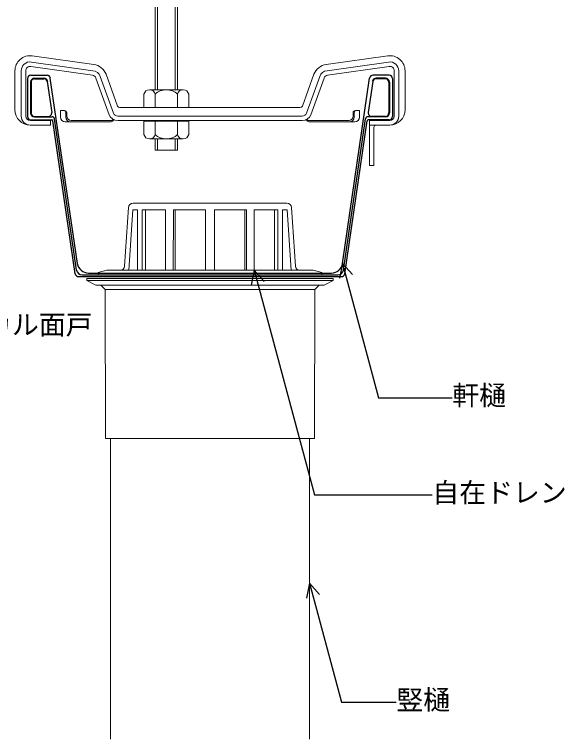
# Model space of a CAD drawing. Units: millimetres at full size, sheet at 1:3; details may follow other scales. Extents: x -1262 to 1258, y -891 to 1034.
# Drawn here: x 718.8 to 964.5, y -160.3 to 160.7 of the extents above; entities that cross this region are included whole.
import ezdxf
from ezdxf.enums import TextEntityAlignment as Align

# ---------------------------------------------------------------- set-up
doc = ezdxf.new("R2010")
doc.units = ezdxf.units.MM
doc.header["$LTSCALE"] = 3
for name, color, linetype, lineweight in [('0-6_名称1', 5, 'Continuous', 25), ('1-8_樋', 134, 'Continuous', 30), ('1-9_吊金具', 3, 'Continuous', 9), ('1-B_ドレン', 3, 'Continuous', 9), ('1-D_竪樋', 6, 'Continuous', 20)]:
    doc.layers.add(name, color=color, linetype=linetype, lineweight=lineweight)
doc.styles.add('ＭＳ ゴシック', font='')
doc.styles.get('ＭＳ ゴシック').set_extended_font_data('MS Gothic')

msp = doc.modelspace()

# ---------------------------------------------------------------- linework, layer by layer
at = {"layer": '0-6_名称1'}
for p, q in [((865.386, 49.391), (864.042, 42.819)), ((865.386, 49.391), (869.837, 44.372)), ((825.948, 46.311), (824.603, 39.739)), ((825.948, 46.311), (830.398, 41.292)), ((850.647, -93.556), (849.303, -100.128)), ((850.647, -93.556), (855.098, -98.575))]:
    msp.add_line(p, q, dxfattribs=at)
for points in [[(865.386, 49.391), (881.467, -10.621), (914.338, -10.621)], [(825.948, 46.311), (852.836, -54.037), (905.432, -54.037)], [(850.647, -93.556), (864.878, -146.664), (889.336, -146.664)]]:
    msp.add_lwpolyline(points, dxfattribs=at)
at = {"layer": '1-8_樋'}
for p, q in [((724.647, 132.011), (724.647, 115.011)), ((726.147, 133.511), (733.367, 133.511)), ((727.747, 133.511), (731.983, 133.511)), ((727.747, 132.111), (731.983, 132.111)), ((727.747, 131.911), (731.983, 131.911)), ((746.909, 49.391), (734.851, 132.227)), ((865.386, 49.391), (877.444, 132.227)), ((886.147, 133.511), (878.928, 133.511)), ((884.547, 132.111), (880.312, 132.111)), ((884.547, 131.911), (880.312, 131.911)), ((887.647, 132.011), (887.647, 115.011)), ((726.047, 130.411), (726.047, 116.611)), ((726.247, 130.411), (726.247, 116.611)), ((733.467, 130.627), (735.476, 116.827)), ((878.828, 130.627), (876.819, 116.827)), ((886.047, 130.411), (886.047, 116.611)), ((886.247, 130.411), (886.247, 116.611)), ((887.647, 119.511), (887.647, 117.011)), ((726.147, 113.511), (735.526, 113.511)), ((727.747, 115.111), (733.992, 115.111)), ((727.747, 114.911), (735.698, 114.911)), ((745.961, 44.795), (736.021, 113.083)), ((746.528, 46.451), (736.688, 114.055)), ((865.767, 46.451), (875.607, 114.055)), ((866.334, 44.795), (876.274, 113.083)), ((884.547, 114.911), (876.597, 114.911)), ((886.147, 113.511), (876.769, 113.511)), ((884.547, 115.111), (878.303, 115.111)), ((751.857, 45.111), (860.439, 45.111)), ((747.445, 43.511), (864.85, 43.511)), ((749.002, 44.311), (863.293, 44.311))]:
    msp.add_line(p, q, dxfattribs=at)
for centre, radius, start, end in [((726.147, 132.011), 1.5, 90, 180), ((727.747, 130.411), 1.7, 90, 180), ((727.747, 130.411), 1.5, 90, 180), ((731.983, 130.411), 1.7, 8.28156, 90), ((731.983, 130.411), 1.5, 8.28156, 90), ((733.367, 132.011), 1.5, 8.28156, 90), ((878.928, 132.011), 1.5, 90, 171.71844), ((880.312, 130.411), 1.7, 90, 171.71844), ((880.312, 130.411), 1.5, 90, 171.71844), ((884.547, 130.411), 1.7, 0, 90), ((884.547, 130.411), 1.5, 0, 90), ((886.147, 132.011), 1.5, 0, 90), ((727.747, 116.611), 1.7, 180, 270), ((727.747, 116.611), 1.5, 180, 270), ((733.992, 116.611), 1.5, 270, 8.28156), ((878.303, 116.611), 1.5, 171.71844, 270), ((884.547, 116.611), 1.5, 270, 0), ((884.547, 116.611), 1.7, 270, 0), ((726.147, 115.011), 1.5, 180, 270), ((735.526, 113.011), 0.5, 8.28155, 90), ((735.698, 113.911), 1, 8.28156, 90), ((876.597, 113.911), 1, 90, 171.71844), ((876.769, 113.011), 0.5, 90, 171.71844), ((886.147, 115.011), 1.5, 270, 0), ((751.856, 50.111), 5, 188.28156, 270), ((860.439, 50.111), 5, 270, 351.71844), ((749.002, 46.811), 2.5, 188.28156, 270), ((863.293, 46.811), 2.5, 270, 351.71844), ((747.445, 45.011), 1.5, 188.28156, 270), ((747.445, 45.011), 1.5, 188.28156, 270), ((864.85, 45.011), 1.5, 270, 351.71844)]:
    msp.add_arc(centre, radius, start, end, dxfattribs=at)
at = {"layer": '1-9_吊金具'}
for p, q in [((781.647, 127.011), (781.647, 180.393)), ((782.647, 127.011), (782.647, 180.218)), ((790.647, 127.011), (790.647, 178.818)), ((791.647, 127.011), (791.647, 178.643)), ((754.283, 138.299), (726.794, 142.162)), ((858.013, 138.299), (885.501, 142.162)), ((753.893, 135.526), (726.405, 139.389)), ((858.403, 135.526), (885.891, 139.389)), ((719.048, 135.428), (719.048, 118.011)), ((721.848, 135.428), (721.848, 115.211)), ((723.848, 135.428), (723.848, 115.211)), ((753.615, 133.546), (726.126, 137.409)), ((858.681, 133.546), (886.17, 137.409)), ((888.448, 135.428), (888.448, 115.211)), ((890.448, 135.428), (890.448, 115.211)), ((893.248, 135.428), (893.248, 118.011)), ((761.187, 115.843), (755.216, 132.249)), ((763.066, 116.527), (757.095, 132.933)), ((764.903, 119.669), (759.726, 133.891)), ((847.393, 119.669), (852.569, 133.891)), ((849.229, 116.527), (855.201, 132.933)), ((851.109, 115.843), (857.08, 132.249)), ((779.147, 127.011), (786.648, 127.011)), ((794.147, 127.011), (786.647, 127.011)), ((776.647, 125.011), (776.647, 119.011)), ((781.647, 125.011), (781.647, 119.011)), ((791.647, 125.011), (791.647, 119.011)), ((796.647, 125.011), (796.647, 119.011)), ((765.842, 119.011), (806.148, 119.011)), ((776.647, 119.011), (796.647, 119.011)), ((776.647, 119.011), (796.647, 119.011)), ((846.453, 119.011), (806.148, 119.011)), ((739.446, 117.711), (741.221, 117.711)), ((739.446, 117.711), (739.446, 114.711)), ((741.721, 116.711), (741.721, 114.711)), ((742.221, 116.711), (742.221, 115.211)), ((870.075, 116.711), (870.075, 115.211)), ((870.575, 116.711), (870.575, 114.711)), ((872.85, 117.711), (871.075, 117.711)), ((872.85, 117.711), (872.85, 114.711)), ((726.148, 113.211), (734.946, 113.211)), ((734.946, 113.211), (734.946, 111.211)), ((741.446, 112.711), (761.979, 112.711)), ((744.221, 113.211), (761.979, 113.211)), ((762.282, 113.313), (762.893, 113.778)), ((762.585, 112.915), (763.389, 113.527)), ((764.946, 115.211), (806.148, 115.211)), ((764.946, 113.211), (806.148, 113.211)), ((796.647, 113.011), (776.647, 113.011)), ((776.647, 107.011), (776.647, 113.011)), ((781.647, 107.011), (781.647, 113.011)), ((791.647, 107.011), (791.647, 113.011)), ((796.647, 107.011), (796.647, 113.011)), ((847.35, 115.211), (806.148, 115.211)), ((847.35, 113.211), (806.148, 113.211)), ((848.907, 113.527), (849.711, 112.915)), ((849.402, 113.778), (850.014, 113.313)), ((868.075, 113.211), (850.316, 113.211)), ((870.85, 112.711), (850.316, 112.711)), ((877.35, 113.211), (877.35, 93.211)), ((877.35, 113.211), (877.35, 111.211)), ((886.448, 113.211), (877.35, 113.211)), ((725.848, 111.211), (734.946, 111.211)), ((886.448, 111.211), (877.35, 111.211)), ((779.147, 105.011), (786.648, 105.011)), ((781.647, 100.011), (781.647, 105.011)), ((782.647, 100.011), (782.647, 105.011)), ((794.147, 105.011), (786.647, 105.011)), ((790.647, 100.011), (790.647, 105.011)), ((791.647, 100.011), (791.647, 105.011)), ((781.647, 100.011), (791.647, 100.011))]:
    msp.add_line(p, q, dxfattribs=at)
msp.add_lwpolyline([(879.35, 110.211), (879.35, 93.211), (877.35, 93.211)], dxfattribs=at)
for centre, radius, start, end in [((725.848, 135.428), 6.8, 82, 180), ((886.448, 135.428), 6.8, 0, 98), ((725.848, 135.428), 4, 82, 180), ((753.336, 131.565), 6.8, 20, 82), ((858.959, 131.565), 6.8, 98, 160), ((886.448, 135.428), 4, 0, 98), ((725.848, 135.428), 2, 82, 180), ((753.336, 131.565), 4, 20, 82), ((858.959, 131.565), 4, 98, 160), ((886.448, 135.428), 2, 0, 98), ((753.336, 131.565), 2, 20, 82), ((858.959, 131.565), 2, 98, 160), ((779.147, 124.449), 2.563, 12.67717, 167.32054), ((786.647, 119.762), 7.25, 89.99979, 133.60501), ((786.647, 119.762), 7.25, 46.3951, 90.0001), ((794.148, 124.449), 2.563, 12.6797, 167.32259), ((765.842, 120.011), 1, 200, 270), ((846.453, 120.011), 1, 270, 340), ((725.848, 118.011), 6.8, 180, 270), ((740.721, 116.711), 1, 0, 90), ((741.221, 116.711), 1, 0, 90), ((764.946, 117.211), 4, 200, 270), ((764.946, 117.211), 2, 200, 270), ((847.35, 117.211), 2, 270, 340), ((847.35, 117.211), 4, 270, 340), ((871.075, 116.711), 1, 90, 180), ((871.575, 116.711), 1, 90, 180), ((886.448, 118.011), 6.8, 270, 0), ((725.848, 115.211), 4, 180, 270), ((725.848, 115.211), 2, 180, 270), ((741.446, 114.711), 2, 180, 270), ((743.721, 114.711), 2, 180, 270), ((744.221, 115.211), 2, 180, 269.99999), ((761.979, 113.711), 0.5, 270, 307.23483), ((761.979, 113.711), 1, 270, 307.23483), ((850.316, 113.711), 1, 232.76517, 270), ((850.316, 113.711), 0.5, 232.76517, 270), ((868.075, 115.211), 2, 270.00001, 0), ((868.575, 114.711), 2, 270, 0), ((870.85, 114.711), 2, 270, 0), ((886.448, 115.211), 4, 270, 0), ((886.448, 115.211), 2, 270, 0), ((880.35, 110.211), 1, 90, 180), ((779.147, 107.574), 2.563, 192.6797, 347.32259), ((779.147, 107.574), 2.563, 192.6797, 347.32259), ((786.647, 112.261), 7.25, 226.39499, 270.00021), ((786.647, 112.261), 7.25, 269.99979, 313.60501), ((794.148, 107.574), 2.563, 192.67959, 347.31812)]:
    msp.add_arc(centre, radius, start, end, dxfattribs=at)
at = {"layer": '1-B_ドレン'}
for p, q in [((768.022, 48.178), (769.773, 74.444)), ((771.769, 76.311), (840.527, 76.311)), ((844.273, 48.178), (842.522, 74.444)), ((771.702, 73.311), (769.902, 46.311)), ((771.702, 73.311), (769.902, 46.311)), ((771.702, 73.311), (773.808, 73.311)), ((773.807, 46.311), (773.808, 73.311)), ((775.797, 46.311), (775.797, 73.311)), ((775.798, 73.311), (777.398, 73.311)), ((777.397, 46.311), (777.397, 73.311)), ((777.398, 73.311), (786.348, 73.311)), ((786.347, 46.311), (786.348, 73.311)), ((789.777, 46.311), (789.778, 73.311)), ((789.778, 73.311), (790.548, 73.311)), ((790.547, 46.311), (790.548, 73.311)), ((790.548, 73.311), (804.148, 73.311)), ((804.147, 46.311), (804.148, 73.311)), ((821.748, 73.311), (808.148, 73.311)), ((808.148, 46.311), (808.148, 73.311)), ((821.748, 46.311), (821.748, 73.311)), ((822.518, 73.311), (821.748, 73.311)), ((822.518, 46.311), (822.518, 73.311)), ((825.948, 46.311), (825.948, 73.311)), ((834.898, 73.311), (825.948, 73.311)), ((834.898, 46.311), (834.898, 73.311)), ((836.498, 73.311), (834.898, 73.311)), ((836.498, 46.311), (836.498, 73.311)), ((838.488, 46.311), (838.488, 73.311)), ((840.593, 73.311), (838.488, 73.311)), ((840.593, 73.311), (842.393, 46.311)), ((756.147, 45.311), (760.147, 46.311)), ((756.147, 44.311), (756.147, 45.311)), ((760.147, 46.311), (852.148, 46.311)), ((861.148, 42.711), (751.148, 42.711)), ((756.147, 44.311), (856.148, 44.311)), ((861.148, 41.711), (861.148, 42.711)), ((861.148, 41.711), (751.148, 41.711)), ((857.148, 39.711), (755.147, 39.711)), ((759.348, 37.711), (757.348, 39.711)), ((852.948, 37.711), (854.948, 39.711)), ((857.148, 39.711), (861.148, 41.711)), ((852.948, 37.711), (759.348, 37.711)), ((759.348, 37.711), (759.547, -28.789)), ((852.747, -28.789), (852.948, 37.711)), ((852.747, -28.789), (759.547, -28.789))]:
    msp.add_line(p, q, dxfattribs=at)
for points in [[(856.148, 44.311), (856.148, 45.311), (852.148, 46.311)], [(755.148, 39.711), (751.148, 41.711), (751.148, 42.711)]]:
    msp.add_lwpolyline(points, dxfattribs=at)
for centre, start, end in [((771.769, 74.311), 89.99983, 176.18565), ((840.526, 74.311), 3.81497, 89.99899), ((766.026, 48.311), 270.00111, 356.18799), ((846.269, 48.311), 183.81335, 270.00041)]:
    msp.add_arc(centre, 2, start, end, dxfattribs=at)
at = {"layer": '1-D_竪樋'}
for p, q in [((761.647, -163.264), (761.647, -28.789)), ((850.647, -163.264), (850.647, -28.789))]:
    msp.add_line(p, q, dxfattribs=at)

# ---------------------------------------------------------------- texts
at = {"layer": '0-6_名称1', "style": 'ＭＳ ゴシック'}
for s, p in [('ケミカル面戸', (681.701, 14.97)), ('軒樋', (914.338, -16.621)), ('自在ドレン', (905.432, -60.037)), ('竪樋', (889.336, -152.664))]:
    msp.add_text(s, height=8.798, dxfattribs=at).set_placement(p, align=Align.BOTTOM_LEFT)

doc.saveas('drawing.dxf')
